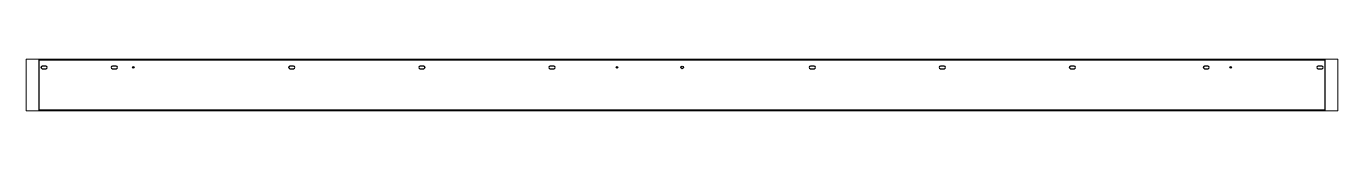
# Paper-space layout 'Layout1' of a CAD drawing. Header units: millimetres. Extents: x 0 to 257, y 92 to 103.
# The model-space entities are those that its viewports show. They can reach past a viewport. Long polylines and large blocks are cut down to what shows.
import ezdxf

# ---------------------------------------------------------------- set-up
doc = ezdxf.new("R2010")
doc.units = ezdxf.units.MM
doc.header["$LTSCALE"] = 25
doc.layers.add('3_Pezzi', color=7, linetype='Continuous')
doc.layers.add('5_Bulloni', color=7, linetype='Continuous')

msp = doc.modelspace()

# ---------------------------------------------------------------- linework, layer by layer
at = {"layer": '3_Pezzi', "color": 3, "linetype": 'Continuous'}
for p, q in [((0, -100), (0, 100)), ((0, 100), (5089.3, 100)), ((5089.3, 100), (5089.3, -100)), ((5089.3, -100), (0, -100))]:
    msp.add_line(p, q, dxfattribs=at)
at = {"layer": '5_Bulloni', "color": 4, "linetype": 'Continuous'}
for p, q in [((27.3, 75.2), (12.8, 75.2)), ((12.8, 64.7), (27.3, 64.7)), ((305.2, 75.2), (290.8, 75.2)), ((290.8, 64.7), (305.2, 64.7)), ((1007.4, 75.2), (992.9, 75.2)), ((992.9, 64.7), (1007.4, 64.7)), ((1522.4, 75.2), (1507.9, 75.2)), ((1507.9, 64.7), (1522.4, 64.7)), ((2037.4, 75.2), (2022.9, 75.2)), ((2022.9, 64.7), (2037.4, 64.7)), ((3067.4, 75.2), (3052.9, 75.2)), ((3052.9, 64.7), (3067.4, 64.7)), ((3582.4, 75.2), (3567.9, 75.2)), ((3567.9, 64.7), (3582.4, 64.7)), ((4097.4, 75.2), (4082.9, 75.2)), ((4082.9, 64.7), (4097.4, 64.7)), ((4625.8, 75.2), (4613.3, 75.2)), ((4613.3, 64.7), (4625.8, 64.7)), ((5076.8, 75.2), (5062.2, 75.2)), ((5062.2, 64.7), (5076.8, 64.7))]:
    msp.add_line(p, q, dxfattribs=at)
at = {"layer": '5_Bulloni', "color": 2, "linetype": 'Continuous'}
for centre, radius in [((373, 70), 3.25), ((2287.6, 70), 3.25), ((2545.2, 70), 5.25), ((4716.5, 70), 3.25)]:
    msp.add_circle(centre, radius, dxfattribs=at)
at = {"layer": '5_Bulloni', "color": 4, "linetype": 'Continuous'}
for centre, start, end in [((12.8, 70), 90, 270), ((27.3, 70), 270, 90), ((290.8, 70), 90, 270), ((305.2, 70), 270, 90), ((992.9, 70), 90, 270), ((1007.4, 70), 270, 90), ((1507.9, 70), 90, 270), ((1522.4, 70), 270, 90), ((2022.9, 70), 90, 270), ((2037.4, 70), 270, 90), ((3052.9, 70), 90, 270), ((3067.4, 70), 270, 90), ((3567.9, 70), 90, 270), ((3582.4, 70), 270, 90), ((4082.9, 70), 90, 270), ((4097.4, 70), 270, 90), ((4613.3, 70), 90, 270), ((4625.8, 70), 270, 90), ((5062.2, 70), 90, 270), ((5076.8, 70), 270, 90)]:
    msp.add_arc(centre, 5.25, start, end, dxfattribs=at)

psp = doc.layouts.get("Layout1")

# ---------------------------------------------------------------- viewports
at = {"layer": '0'}
psp.add_viewport(center=(128.5, 97.5), size=(257, 10.09954), view_center_point=(2544.67, 0), view_height=204.00019, dxfattribs=at)

doc.saveas('drawing.dxf')
